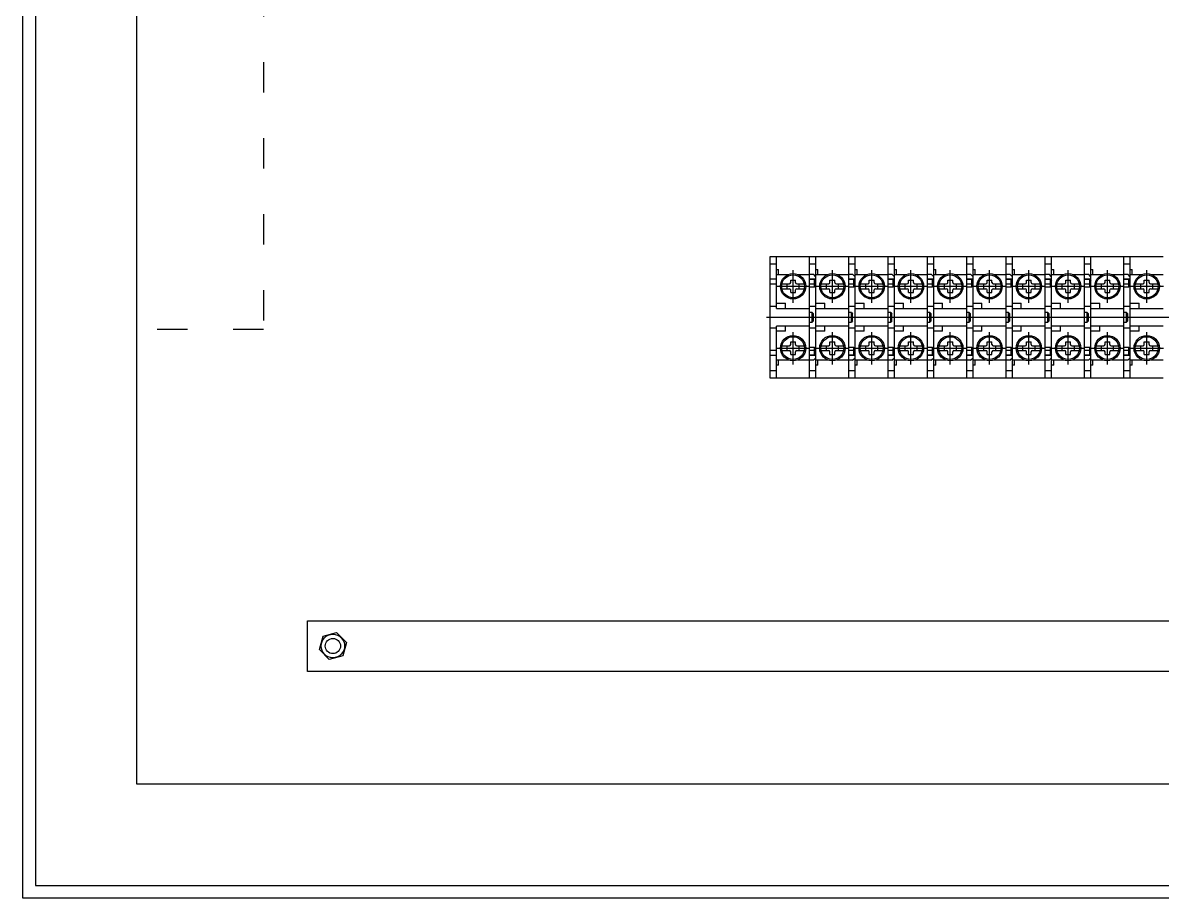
# Model space of a CAD drawing. Header units: millimetres. Extents: x 14879 to 38758, y -20740 to 1136.
# Drawn here: x 34917.1 to 35366.6, y -1711.8 to -1366.2 of the extents above; entities that cross this region are included whole.
import ezdxf

# ---------------------------------------------------------------- set-up
doc = ezdxf.new("R2010")
doc.units = ezdxf.units.MM
doc.linetypes.add('ACAD_ISO03W100', pattern=[30, 12, -18])
doc.linetypes.add('CENTER', pattern=[50.8, 31.75, -6.35, 6.35, -6.35])

msp = doc.modelspace()

# ---------------------------------------------------------------- linework, layer by layer
for p, q in [((34917.11, -1711.79), (34917.11, 288.21)), ((34922.11, 283.21), (34922.11, -1706.79)), ((34962.11, -1666.79), (34962.11, 243.21)), ((35029.44, -1602.24), (35754.54, -1602.24)), ((35029.44, -1622.24), (35029.44, -1602.24)), ((35754.54, -1622.24), (35029.44, -1622.24)), ((35772.11, -1666.79), (34962.11, -1666.79)), ((34922.11, -1706.79), (35812.11, -1706.79)), ((35817.11, -1711.79), (34917.11, -1711.79))]:
    msp.add_line(p, q)
at = {"color": 3}
for p, q in [((35211.98, -1458.46), (35227.48, -1458.46)), ((35211.98, -1506.46), (35211.98, -1458.46)), ((35214.48, -1478.96), (35214.48, -1458.46)), ((35227.48, -1506.46), (35227.48, -1458.46)), ((35227.48, -1458.46), (35242.98, -1458.46)), ((35227.48, -1506.46), (35227.48, -1458.46)), ((35229.98, -1478.96), (35229.98, -1458.46)), ((35242.98, -1506.46), (35242.98, -1458.46)), ((35242.98, -1458.46), (35258.48, -1458.46)), ((35242.98, -1506.46), (35242.98, -1458.46)), ((35245.48, -1478.96), (35245.48, -1458.46)), ((35258.48, -1506.46), (35258.48, -1458.46)), ((35258.48, -1458.46), (35273.98, -1458.46)), ((35258.48, -1506.46), (35258.48, -1458.46)), ((35260.98, -1478.96), (35260.98, -1458.46)), ((35273.98, -1506.46), (35273.98, -1458.46)), ((35273.98, -1458.46), (35289.48, -1458.46)), ((35273.98, -1506.46), (35273.98, -1458.46)), ((35276.48, -1478.96), (35276.48, -1458.46)), ((35289.48, -1506.46), (35289.48, -1458.46)), ((35289.48, -1458.46), (35304.98, -1458.46)), ((35289.48, -1506.46), (35289.48, -1458.46)), ((35291.98, -1478.96), (35291.98, -1458.46)), ((35304.98, -1506.46), (35304.98, -1458.46)), ((35304.98, -1458.46), (35320.48, -1458.46)), ((35304.98, -1506.46), (35304.98, -1458.46)), ((35307.48, -1478.96), (35307.48, -1458.46)), ((35320.48, -1506.46), (35320.48, -1458.46)), ((35320.48, -1458.46), (35335.98, -1458.46)), ((35320.48, -1506.46), (35320.48, -1458.46)), ((35322.98, -1478.96), (35322.98, -1458.46)), ((35335.98, -1506.46), (35335.98, -1458.46)), ((35335.98, -1458.46), (35351.48, -1458.46)), ((35335.98, -1506.46), (35335.98, -1458.46)), ((35338.48, -1478.96), (35338.48, -1458.46)), ((35351.48, -1506.46), (35351.48, -1458.46)), ((35351.48, -1458.46), (35366.98, -1458.46)), ((35351.48, -1506.46), (35351.48, -1458.46)), ((35353.98, -1478.96), (35353.98, -1458.46)), ((35214.48, -1461.46), (35211.98, -1461.46)), ((35214.48, -1463.56), (35215.28, -1463.56)), ((35215.28, -1465.56), (35215.28, -1463.56)), ((35229.98, -1461.46), (35227.48, -1461.46)), ((35229.98, -1463.56), (35230.78, -1463.56)), ((35230.78, -1465.56), (35230.78, -1463.56)), ((35245.48, -1461.46), (35242.98, -1461.46)), ((35245.48, -1463.56), (35246.28, -1463.56)), ((35246.28, -1465.56), (35246.28, -1463.56)), ((35260.98, -1461.46), (35258.48, -1461.46)), ((35260.98, -1463.56), (35261.78, -1463.56)), ((35261.78, -1465.56), (35261.78, -1463.56)), ((35276.48, -1461.46), (35273.98, -1461.46)), ((35276.48, -1463.56), (35277.28, -1463.56)), ((35277.28, -1465.56), (35277.28, -1463.56)), ((35291.98, -1461.46), (35289.48, -1461.46)), ((35291.98, -1463.56), (35292.78, -1463.56)), ((35292.78, -1465.56), (35292.78, -1463.56)), ((35307.48, -1461.46), (35304.98, -1461.46)), ((35307.48, -1463.56), (35308.28, -1463.56)), ((35308.28, -1465.56), (35308.28, -1463.56)), ((35322.98, -1461.46), (35320.48, -1461.46)), ((35322.98, -1463.56), (35323.78, -1463.56)), ((35323.78, -1465.56), (35323.78, -1463.56)), ((35338.48, -1461.46), (35335.98, -1461.46)), ((35338.48, -1463.56), (35339.28, -1463.56)), ((35339.28, -1465.56), (35339.28, -1463.56)), ((35353.98, -1461.46), (35351.48, -1461.46)), ((35353.98, -1463.56), (35354.78, -1463.56)), ((35354.78, -1465.56), (35354.78, -1463.56)), ((35214.48, -1467.46), (35211.98, -1467.46)), ((35214.48, -1469.46), (35211.98, -1469.46)), ((35214.48, -1465.56), (35219.28, -1465.56)), ((35216.59, -1469.31), (35219.53, -1469.31)), ((35218.53, -1469.31), (35218.53, -1471.21)), ((35220.03, -1467.81), (35221.93, -1467.81)), ((35220.03, -1468.81), (35220.03, -1467.81)), ((35221.93, -1468.81), (35221.93, -1467.81)), ((35222.43, -1469.31), (35225.38, -1469.31)), ((35222.69, -1465.56), (35227.48, -1465.56)), ((35223.43, -1471.21), (35223.43, -1469.31)), ((35227.48, -1465.46), (35228.98, -1465.46)), ((35227.48, -1467.46), (35229.48, -1467.46)), ((35229.98, -1467.46), (35227.48, -1467.46)), ((35229.98, -1469.46), (35227.48, -1469.46)), ((35229.98, -1466.46), (35228.98, -1465.46)), ((35229.48, -1470.46), (35229.48, -1467.46)), ((35229.48, -1467.46), (35229.98, -1467.96)), ((35229.98, -1465.56), (35234.78, -1465.56)), ((35229.98, -1498.46), (35229.98, -1466.46)), ((35232.09, -1469.31), (35235.03, -1469.31)), ((35234.03, -1469.31), (35234.03, -1471.21)), ((35235.53, -1467.81), (35237.43, -1467.81)), ((35235.53, -1468.81), (35235.53, -1467.81)), ((35237.43, -1468.81), (35237.43, -1467.81)), ((35237.93, -1469.31), (35240.88, -1469.31)), ((35238.19, -1465.56), (35242.98, -1465.56)), ((35238.93, -1471.21), (35238.93, -1469.31)), ((35242.98, -1465.46), (35244.48, -1465.46)), ((35242.98, -1467.46), (35244.98, -1467.46)), ((35245.48, -1467.46), (35242.98, -1467.46)), ((35245.48, -1469.46), (35242.98, -1469.46)), ((35245.48, -1466.46), (35244.48, -1465.46)), ((35244.98, -1470.46), (35244.98, -1467.46)), ((35244.98, -1467.46), (35245.48, -1467.96)), ((35245.48, -1465.56), (35250.28, -1465.56)), ((35245.48, -1498.46), (35245.48, -1466.46)), ((35247.59, -1469.31), (35250.53, -1469.31)), ((35249.53, -1469.31), (35249.53, -1471.21)), ((35251.03, -1467.81), (35252.93, -1467.81)), ((35251.03, -1468.81), (35251.03, -1467.81)), ((35252.93, -1468.81), (35252.93, -1467.81)), ((35253.43, -1469.31), (35256.38, -1469.31)), ((35253.69, -1465.56), (35258.48, -1465.56)), ((35254.43, -1471.21), (35254.43, -1469.31)), ((35258.48, -1465.46), (35259.98, -1465.46)), ((35258.48, -1467.46), (35260.48, -1467.46)), ((35260.98, -1467.46), (35258.48, -1467.46)), ((35260.98, -1469.46), (35258.48, -1469.46)), ((35260.98, -1466.46), (35259.98, -1465.46)), ((35260.48, -1470.46), (35260.48, -1467.46)), ((35260.48, -1467.46), (35260.98, -1467.96)), ((35260.98, -1465.56), (35265.78, -1465.56)), ((35260.98, -1498.46), (35260.98, -1466.46)), ((35263.09, -1469.31), (35266.03, -1469.31)), ((35265.03, -1469.31), (35265.03, -1471.21)), ((35266.53, -1467.81), (35268.43, -1467.81)), ((35266.53, -1468.81), (35266.53, -1467.81)), ((35268.43, -1468.81), (35268.43, -1467.81)), ((35268.93, -1469.31), (35271.88, -1469.31)), ((35269.19, -1465.56), (35273.98, -1465.56)), ((35269.93, -1471.21), (35269.93, -1469.31)), ((35273.98, -1465.46), (35275.48, -1465.46)), ((35273.98, -1467.46), (35275.98, -1467.46)), ((35276.48, -1467.46), (35273.98, -1467.46)), ((35276.48, -1469.46), (35273.98, -1469.46)), ((35276.48, -1466.46), (35275.48, -1465.46)), ((35275.98, -1470.46), (35275.98, -1467.46)), ((35275.98, -1467.46), (35276.48, -1467.96)), ((35276.48, -1465.56), (35281.28, -1465.56)), ((35276.48, -1498.46), (35276.48, -1466.46)), ((35278.59, -1469.31), (35281.53, -1469.31)), ((35280.53, -1469.31), (35280.53, -1471.21)), ((35282.03, -1467.81), (35283.93, -1467.81)), ((35282.03, -1468.81), (35282.03, -1467.81)), ((35283.93, -1468.81), (35283.93, -1467.81)), ((35284.43, -1469.31), (35287.38, -1469.31)), ((35284.69, -1465.56), (35289.48, -1465.56)), ((35285.43, -1471.21), (35285.43, -1469.31)), ((35289.48, -1465.46), (35290.98, -1465.46)), ((35289.48, -1467.46), (35291.48, -1467.46)), ((35291.98, -1467.46), (35289.48, -1467.46)), ((35291.98, -1469.46), (35289.48, -1469.46)), ((35291.98, -1466.46), (35290.98, -1465.46)), ((35291.48, -1470.46), (35291.48, -1467.46)), ((35291.48, -1467.46), (35291.98, -1467.96)), ((35291.98, -1465.56), (35296.78, -1465.56)), ((35291.98, -1498.46), (35291.98, -1466.46)), ((35294.09, -1469.31), (35297.03, -1469.31)), ((35296.03, -1469.31), (35296.03, -1471.21)), ((35297.53, -1467.81), (35299.43, -1467.81)), ((35297.53, -1468.81), (35297.53, -1467.81)), ((35299.43, -1468.81), (35299.43, -1467.81)), ((35299.93, -1469.31), (35302.88, -1469.31)), ((35300.19, -1465.56), (35304.98, -1465.56)), ((35300.93, -1471.21), (35300.93, -1469.31)), ((35304.98, -1465.46), (35306.48, -1465.46)), ((35304.98, -1467.46), (35306.98, -1467.46)), ((35307.48, -1467.46), (35304.98, -1467.46)), ((35307.48, -1469.46), (35304.98, -1469.46)), ((35307.48, -1466.46), (35306.48, -1465.46)), ((35306.98, -1470.46), (35306.98, -1467.46)), ((35306.98, -1467.46), (35307.48, -1467.96)), ((35307.48, -1465.56), (35312.28, -1465.56)), ((35307.48, -1498.46), (35307.48, -1466.46)), ((35309.59, -1469.31), (35312.53, -1469.31)), ((35311.53, -1469.31), (35311.53, -1471.21)), ((35313.03, -1467.81), (35314.93, -1467.81)), ((35313.03, -1468.81), (35313.03, -1467.81)), ((35314.93, -1468.81), (35314.93, -1467.81)), ((35315.43, -1469.31), (35318.38, -1469.31)), ((35315.69, -1465.56), (35320.48, -1465.56)), ((35316.43, -1471.21), (35316.43, -1469.31)), ((35320.48, -1465.46), (35321.98, -1465.46)), ((35320.48, -1467.46), (35322.48, -1467.46)), ((35322.98, -1467.46), (35320.48, -1467.46)), ((35322.98, -1469.46), (35320.48, -1469.46)), ((35322.98, -1466.46), (35321.98, -1465.46)), ((35322.48, -1470.46), (35322.48, -1467.46)), ((35322.48, -1467.46), (35322.98, -1467.96)), ((35322.98, -1465.56), (35327.78, -1465.56)), ((35322.98, -1498.46), (35322.98, -1466.46)), ((35325.09, -1469.31), (35328.03, -1469.31)), ((35327.03, -1469.31), (35327.03, -1471.21)), ((35328.53, -1467.81), (35330.43, -1467.81)), ((35328.53, -1468.81), (35328.53, -1467.81)), ((35330.43, -1468.81), (35330.43, -1467.81)), ((35330.93, -1469.31), (35333.88, -1469.31)), ((35331.19, -1465.56), (35335.98, -1465.56)), ((35331.93, -1471.21), (35331.93, -1469.31)), ((35335.98, -1465.46), (35337.48, -1465.46)), ((35335.98, -1467.46), (35337.98, -1467.46)), ((35338.48, -1467.46), (35335.98, -1467.46)), ((35338.48, -1469.46), (35335.98, -1469.46)), ((35338.48, -1466.46), (35337.48, -1465.46)), ((35337.98, -1470.46), (35337.98, -1467.46)), ((35337.98, -1467.46), (35338.48, -1467.96)), ((35338.48, -1465.56), (35343.28, -1465.56)), ((35338.48, -1498.46), (35338.48, -1466.46)), ((35340.59, -1469.31), (35343.53, -1469.31)), ((35342.53, -1469.31), (35342.53, -1471.21)), ((35344.03, -1467.81), (35345.93, -1467.81)), ((35344.03, -1468.81), (35344.03, -1467.81)), ((35345.93, -1468.81), (35345.93, -1467.81)), ((35346.43, -1469.31), (35349.38, -1469.31)), ((35346.69, -1465.56), (35351.48, -1465.56)), ((35347.43, -1471.21), (35347.43, -1469.31)), ((35351.48, -1465.46), (35352.98, -1465.46)), ((35351.48, -1467.46), (35353.48, -1467.46)), ((35353.98, -1467.46), (35351.48, -1467.46)), ((35353.98, -1469.46), (35351.48, -1469.46)), ((35353.98, -1466.46), (35352.98, -1465.46)), ((35353.48, -1470.46), (35353.48, -1467.46)), ((35353.48, -1467.46), (35353.98, -1467.96)), ((35353.98, -1465.56), (35358.78, -1465.56)), ((35353.98, -1498.46), (35353.98, -1466.46)), ((35356.09, -1469.31), (35359.03, -1469.31)), ((35358.03, -1469.31), (35358.03, -1471.21)), ((35359.53, -1467.81), (35361.43, -1467.81)), ((35359.53, -1468.81), (35359.53, -1467.81)), ((35361.43, -1468.81), (35361.43, -1467.81)), ((35361.93, -1469.31), (35364.88, -1469.31)), ((35362.19, -1465.56), (35366.98, -1465.56)), ((35362.93, -1471.21), (35362.93, -1469.31)), ((35216.59, -1471.21), (35219.53, -1471.21)), ((35220.03, -1472.71), (35220.03, -1471.71)), ((35220.03, -1472.71), (35221.93, -1472.71)), ((35221.93, -1472.71), (35221.93, -1471.71)), ((35222.43, -1471.21), (35225.38, -1471.21)), ((35227.48, -1470.46), (35229.48, -1470.46)), ((35229.48, -1470.46), (35229.98, -1469.96)), ((35232.09, -1471.21), (35235.03, -1471.21)), ((35235.53, -1472.71), (35235.53, -1471.71)), ((35235.53, -1472.71), (35237.43, -1472.71)), ((35237.43, -1472.71), (35237.43, -1471.71)), ((35237.93, -1471.21), (35240.88, -1471.21)), ((35242.98, -1470.46), (35244.98, -1470.46)), ((35244.98, -1470.46), (35245.48, -1469.96)), ((35247.59, -1471.21), (35250.53, -1471.21)), ((35251.03, -1472.71), (35251.03, -1471.71)), ((35251.03, -1472.71), (35252.93, -1472.71)), ((35252.93, -1472.71), (35252.93, -1471.71)), ((35253.43, -1471.21), (35256.38, -1471.21)), ((35258.48, -1470.46), (35260.48, -1470.46)), ((35260.48, -1470.46), (35260.98, -1469.96)), ((35263.09, -1471.21), (35266.03, -1471.21)), ((35266.53, -1472.71), (35266.53, -1471.71)), ((35266.53, -1472.71), (35268.43, -1472.71)), ((35268.43, -1472.71), (35268.43, -1471.71)), ((35268.93, -1471.21), (35271.88, -1471.21)), ((35273.98, -1470.46), (35275.98, -1470.46)), ((35275.98, -1470.46), (35276.48, -1469.96)), ((35278.59, -1471.21), (35281.53, -1471.21)), ((35282.03, -1472.71), (35282.03, -1471.71)), ((35282.03, -1472.71), (35283.93, -1472.71)), ((35283.93, -1472.71), (35283.93, -1471.71)), ((35284.43, -1471.21), (35287.38, -1471.21)), ((35289.48, -1470.46), (35291.48, -1470.46)), ((35291.48, -1470.46), (35291.98, -1469.96)), ((35294.09, -1471.21), (35297.03, -1471.21)), ((35297.53, -1472.71), (35297.53, -1471.71)), ((35297.53, -1472.71), (35299.43, -1472.71)), ((35299.43, -1472.71), (35299.43, -1471.71)), ((35299.93, -1471.21), (35302.88, -1471.21)), ((35304.98, -1470.46), (35306.98, -1470.46)), ((35306.98, -1470.46), (35307.48, -1469.96)), ((35309.59, -1471.21), (35312.53, -1471.21)), ((35313.03, -1472.71), (35313.03, -1471.71)), ((35313.03, -1472.71), (35314.93, -1472.71)), ((35314.93, -1472.71), (35314.93, -1471.71)), ((35315.43, -1471.21), (35318.38, -1471.21)), ((35320.48, -1470.46), (35322.48, -1470.46)), ((35322.48, -1470.46), (35322.98, -1469.96)), ((35325.09, -1471.21), (35328.03, -1471.21)), ((35328.53, -1472.71), (35328.53, -1471.71)), ((35328.53, -1472.71), (35330.43, -1472.71)), ((35330.43, -1472.71), (35330.43, -1471.71)), ((35330.93, -1471.21), (35333.88, -1471.21)), ((35335.98, -1470.46), (35337.98, -1470.46)), ((35337.98, -1470.46), (35338.48, -1469.96)), ((35340.59, -1471.21), (35343.53, -1471.21)), ((35344.03, -1472.71), (35344.03, -1471.71)), ((35344.03, -1472.71), (35345.93, -1472.71)), ((35345.93, -1472.71), (35345.93, -1471.71)), ((35346.43, -1471.21), (35349.38, -1471.21)), ((35351.48, -1470.46), (35353.48, -1470.46)), ((35353.48, -1470.46), (35353.98, -1469.96)), ((35356.09, -1471.21), (35359.03, -1471.21)), ((35359.53, -1472.71), (35359.53, -1471.71)), ((35359.53, -1472.71), (35361.43, -1472.71)), ((35361.43, -1472.71), (35361.43, -1471.71)), ((35361.93, -1471.21), (35364.88, -1471.21)), ((35214.48, -1478.26), (35211.98, -1478.26)), ((35214.48, -1476.96), (35217.98, -1476.96)), ((35217.98, -1478.96), (35217.98, -1476.96)), ((35220.18, -1474.76), (35220.18, -1474.69)), ((35221.78, -1474.69), (35221.78, -1474.76)), ((35229.98, -1478.26), (35227.48, -1478.26)), ((35229.98, -1476.96), (35233.48, -1476.96)), ((35233.48, -1478.96), (35233.48, -1476.96)), ((35235.68, -1474.76), (35235.68, -1474.69)), ((35237.28, -1474.69), (35237.28, -1474.76)), ((35245.48, -1478.26), (35242.98, -1478.26)), ((35245.48, -1476.96), (35248.98, -1476.96)), ((35248.98, -1478.96), (35248.98, -1476.96)), ((35251.18, -1474.76), (35251.18, -1474.69)), ((35252.78, -1474.69), (35252.78, -1474.76)), ((35260.98, -1478.26), (35258.48, -1478.26)), ((35260.98, -1476.96), (35264.48, -1476.96)), ((35264.48, -1478.96), (35264.48, -1476.96)), ((35266.68, -1474.76), (35266.68, -1474.69)), ((35268.28, -1474.69), (35268.28, -1474.76)), ((35276.48, -1478.26), (35273.98, -1478.26)), ((35276.48, -1476.96), (35279.98, -1476.96)), ((35279.98, -1478.96), (35279.98, -1476.96)), ((35282.18, -1474.76), (35282.18, -1474.69)), ((35283.78, -1474.69), (35283.78, -1474.76)), ((35291.98, -1478.26), (35289.48, -1478.26)), ((35291.98, -1476.96), (35295.48, -1476.96)), ((35295.48, -1478.96), (35295.48, -1476.96)), ((35297.68, -1474.76), (35297.68, -1474.69)), ((35299.28, -1474.69), (35299.28, -1474.76)), ((35307.48, -1478.26), (35304.98, -1478.26)), ((35307.48, -1476.96), (35310.98, -1476.96)), ((35310.98, -1478.96), (35310.98, -1476.96)), ((35313.18, -1474.76), (35313.18, -1474.69)), ((35314.78, -1474.69), (35314.78, -1474.76)), ((35322.98, -1478.26), (35320.48, -1478.26)), ((35322.98, -1476.96), (35326.48, -1476.96)), ((35326.48, -1478.96), (35326.48, -1476.96)), ((35328.68, -1474.76), (35328.68, -1474.69)), ((35330.28, -1474.69), (35330.28, -1474.76)), ((35338.48, -1478.26), (35335.98, -1478.26)), ((35338.48, -1476.96), (35341.98, -1476.96)), ((35341.98, -1478.96), (35341.98, -1476.96)), ((35344.18, -1474.76), (35344.18, -1474.69)), ((35345.78, -1474.69), (35345.78, -1474.76)), ((35353.98, -1478.26), (35351.48, -1478.26)), ((35353.98, -1476.96), (35357.48, -1476.96)), ((35357.48, -1478.96), (35357.48, -1476.96)), ((35359.68, -1474.76), (35359.68, -1474.69)), ((35361.28, -1474.69), (35361.28, -1474.76)), ((35214.48, -1478.96), (35227.48, -1478.96)), ((35228.48, -1480.56), (35227.48, -1480.56)), ((35228.48, -1484.36), (35228.48, -1480.56)), ((35228.48, -1480.56), (35228.98, -1481.06)), ((35228.98, -1483.86), (35228.98, -1481.06)), ((35229.98, -1478.96), (35242.98, -1478.96)), ((35243.98, -1480.56), (35242.98, -1480.56)), ((35243.98, -1484.36), (35243.98, -1480.56)), ((35243.98, -1480.56), (35244.48, -1481.06)), ((35244.48, -1483.86), (35244.48, -1481.06)), ((35245.48, -1478.96), (35258.48, -1478.96)), ((35259.48, -1480.56), (35258.48, -1480.56)), ((35259.48, -1484.36), (35259.48, -1480.56)), ((35259.48, -1480.56), (35259.98, -1481.06)), ((35259.98, -1483.86), (35259.98, -1481.06)), ((35260.98, -1478.96), (35273.98, -1478.96)), ((35274.98, -1480.56), (35273.98, -1480.56)), ((35274.98, -1484.36), (35274.98, -1480.56)), ((35274.98, -1480.56), (35275.48, -1481.06)), ((35275.48, -1483.86), (35275.48, -1481.06)), ((35276.48, -1478.96), (35289.48, -1478.96)), ((35290.48, -1480.56), (35289.48, -1480.56)), ((35290.48, -1484.36), (35290.48, -1480.56)), ((35290.48, -1480.56), (35290.98, -1481.06)), ((35290.98, -1483.86), (35290.98, -1481.06)), ((35291.98, -1478.96), (35304.98, -1478.96)), ((35305.98, -1480.56), (35304.98, -1480.56)), ((35305.98, -1484.36), (35305.98, -1480.56)), ((35305.98, -1480.56), (35306.48, -1481.06)), ((35306.48, -1483.86), (35306.48, -1481.06)), ((35307.48, -1478.96), (35320.48, -1478.96)), ((35321.48, -1480.56), (35320.48, -1480.56)), ((35321.48, -1484.36), (35321.48, -1480.56)), ((35321.48, -1480.56), (35321.98, -1481.06)), ((35321.98, -1483.86), (35321.98, -1481.06)), ((35322.98, -1478.96), (35335.98, -1478.96)), ((35336.98, -1480.56), (35335.98, -1480.56)), ((35336.98, -1484.36), (35336.98, -1480.56)), ((35336.98, -1480.56), (35337.48, -1481.06)), ((35337.48, -1483.86), (35337.48, -1481.06)), ((35338.48, -1478.96), (35351.48, -1478.96)), ((35352.48, -1480.56), (35351.48, -1480.56)), ((35352.48, -1484.36), (35352.48, -1480.56)), ((35352.48, -1480.56), (35352.98, -1481.06)), ((35352.98, -1483.86), (35352.98, -1481.06)), ((35353.98, -1478.96), (35366.98, -1478.96)), ((35211.98, -1486.66), (35214.48, -1486.66)), ((35227.48, -1485.96), (35214.48, -1485.96)), ((35214.48, -1506.46), (35214.48, -1485.96)), ((35217.98, -1487.96), (35217.98, -1485.96)), ((35227.48, -1484.36), (35228.48, -1484.36)), ((35227.48, -1486.66), (35229.98, -1486.66)), ((35228.98, -1483.86), (35228.48, -1484.36)), ((35242.98, -1485.96), (35229.98, -1485.96)), ((35229.98, -1506.46), (35229.98, -1485.96)), ((35233.48, -1487.96), (35233.48, -1485.96)), ((35242.98, -1484.36), (35243.98, -1484.36)), ((35242.98, -1486.66), (35245.48, -1486.66)), ((35244.48, -1483.86), (35243.98, -1484.36)), ((35258.48, -1485.96), (35245.48, -1485.96)), ((35245.48, -1506.46), (35245.48, -1485.96)), ((35248.98, -1487.96), (35248.98, -1485.96)), ((35258.48, -1484.36), (35259.48, -1484.36)), ((35258.48, -1486.66), (35260.98, -1486.66)), ((35259.98, -1483.86), (35259.48, -1484.36)), ((35273.98, -1485.96), (35260.98, -1485.96)), ((35260.98, -1506.46), (35260.98, -1485.96)), ((35264.48, -1487.96), (35264.48, -1485.96)), ((35273.98, -1484.36), (35274.98, -1484.36)), ((35273.98, -1486.66), (35276.48, -1486.66)), ((35275.48, -1483.86), (35274.98, -1484.36)), ((35289.48, -1485.96), (35276.48, -1485.96)), ((35276.48, -1506.46), (35276.48, -1485.96)), ((35279.98, -1487.96), (35279.98, -1485.96)), ((35289.48, -1484.36), (35290.48, -1484.36)), ((35289.48, -1486.66), (35291.98, -1486.66)), ((35290.98, -1483.86), (35290.48, -1484.36)), ((35304.98, -1485.96), (35291.98, -1485.96)), ((35291.98, -1506.46), (35291.98, -1485.96)), ((35295.48, -1487.96), (35295.48, -1485.96)), ((35304.98, -1484.36), (35305.98, -1484.36)), ((35304.98, -1486.66), (35307.48, -1486.66)), ((35306.48, -1483.86), (35305.98, -1484.36)), ((35320.48, -1485.96), (35307.48, -1485.96)), ((35307.48, -1506.46), (35307.48, -1485.96)), ((35310.98, -1487.96), (35310.98, -1485.96)), ((35320.48, -1484.36), (35321.48, -1484.36)), ((35320.48, -1486.66), (35322.98, -1486.66)), ((35321.98, -1483.86), (35321.48, -1484.36)), ((35335.98, -1485.96), (35322.98, -1485.96)), ((35322.98, -1506.46), (35322.98, -1485.96)), ((35326.48, -1487.96), (35326.48, -1485.96)), ((35335.98, -1484.36), (35336.98, -1484.36)), ((35335.98, -1486.66), (35338.48, -1486.66)), ((35337.48, -1483.86), (35336.98, -1484.36)), ((35351.48, -1485.96), (35338.48, -1485.96)), ((35338.48, -1506.46), (35338.48, -1485.96)), ((35341.98, -1487.96), (35341.98, -1485.96)), ((35351.48, -1484.36), (35352.48, -1484.36)), ((35351.48, -1486.66), (35353.98, -1486.66)), ((35352.98, -1483.86), (35352.48, -1484.36)), ((35366.98, -1485.96), (35353.98, -1485.96)), ((35353.98, -1506.46), (35353.98, -1485.96)), ((35357.48, -1487.96), (35357.48, -1485.96)), ((35217.98, -1487.96), (35214.48, -1487.96)), ((35220.03, -1492.21), (35221.93, -1492.21)), ((35220.03, -1493.21), (35220.03, -1492.21)), ((35221.93, -1493.21), (35221.93, -1492.21)), ((35233.48, -1487.96), (35229.98, -1487.96)), ((35235.53, -1492.21), (35237.43, -1492.21)), ((35235.53, -1493.21), (35235.53, -1492.21)), ((35237.43, -1493.21), (35237.43, -1492.21)), ((35248.98, -1487.96), (35245.48, -1487.96)), ((35251.03, -1492.21), (35252.93, -1492.21)), ((35251.03, -1493.21), (35251.03, -1492.21)), ((35252.93, -1493.21), (35252.93, -1492.21)), ((35264.48, -1487.96), (35260.98, -1487.96)), ((35266.53, -1492.21), (35268.43, -1492.21)), ((35266.53, -1493.21), (35266.53, -1492.21)), ((35268.43, -1493.21), (35268.43, -1492.21)), ((35279.98, -1487.96), (35276.48, -1487.96)), ((35282.03, -1492.21), (35283.93, -1492.21)), ((35282.03, -1493.21), (35282.03, -1492.21)), ((35283.93, -1493.21), (35283.93, -1492.21)), ((35295.48, -1487.96), (35291.98, -1487.96)), ((35297.53, -1492.21), (35299.43, -1492.21)), ((35297.53, -1493.21), (35297.53, -1492.21)), ((35299.43, -1493.21), (35299.43, -1492.21)), ((35310.98, -1487.96), (35307.48, -1487.96)), ((35313.03, -1492.21), (35314.93, -1492.21)), ((35313.03, -1493.21), (35313.03, -1492.21)), ((35314.93, -1493.21), (35314.93, -1492.21)), ((35326.48, -1487.96), (35322.98, -1487.96)), ((35328.53, -1492.21), (35330.43, -1492.21)), ((35328.53, -1493.21), (35328.53, -1492.21)), ((35330.43, -1493.21), (35330.43, -1492.21)), ((35341.98, -1487.96), (35338.48, -1487.96)), ((35344.03, -1492.21), (35345.93, -1492.21)), ((35344.03, -1493.21), (35344.03, -1492.21)), ((35345.93, -1493.21), (35345.93, -1492.21)), ((35357.48, -1487.96), (35353.98, -1487.96)), ((35359.53, -1492.21), (35361.43, -1492.21)), ((35359.53, -1493.21), (35359.53, -1492.21)), ((35361.43, -1493.21), (35361.43, -1492.21)), ((35211.98, -1495.46), (35214.48, -1495.46)), ((35216.59, -1493.71), (35219.53, -1493.71)), ((35216.59, -1495.61), (35219.53, -1495.61)), ((35218.53, -1493.71), (35218.53, -1495.61)), ((35220.03, -1497.11), (35220.03, -1496.11)), ((35221.93, -1497.11), (35221.93, -1496.11)), ((35222.43, -1493.71), (35225.38, -1493.71)), ((35222.43, -1495.61), (35225.38, -1495.61)), ((35223.43, -1495.61), (35223.43, -1493.71)), ((35229.48, -1494.46), (35227.48, -1494.46)), ((35227.48, -1495.46), (35229.98, -1495.46)), ((35229.48, -1497.46), (35229.48, -1494.46)), ((35229.98, -1494.96), (35229.48, -1494.46)), ((35232.09, -1493.71), (35235.03, -1493.71)), ((35232.09, -1495.61), (35235.03, -1495.61)), ((35234.03, -1493.71), (35234.03, -1495.61)), ((35235.53, -1497.11), (35235.53, -1496.11)), ((35237.43, -1497.11), (35237.43, -1496.11)), ((35237.93, -1493.71), (35240.88, -1493.71)), ((35237.93, -1495.61), (35240.88, -1495.61)), ((35238.93, -1495.61), (35238.93, -1493.71)), ((35244.98, -1494.46), (35242.98, -1494.46)), ((35242.98, -1495.46), (35245.48, -1495.46)), ((35244.98, -1497.46), (35244.98, -1494.46)), ((35245.48, -1494.96), (35244.98, -1494.46)), ((35247.59, -1493.71), (35250.53, -1493.71)), ((35247.59, -1495.61), (35250.53, -1495.61)), ((35249.53, -1493.71), (35249.53, -1495.61)), ((35251.03, -1497.11), (35251.03, -1496.11)), ((35252.93, -1497.11), (35252.93, -1496.11)), ((35253.43, -1493.71), (35256.38, -1493.71)), ((35253.43, -1495.61), (35256.38, -1495.61)), ((35254.43, -1495.61), (35254.43, -1493.71)), ((35260.48, -1494.46), (35258.48, -1494.46)), ((35258.48, -1495.46), (35260.98, -1495.46)), ((35260.48, -1497.46), (35260.48, -1494.46)), ((35260.98, -1494.96), (35260.48, -1494.46)), ((35263.09, -1493.71), (35266.03, -1493.71)), ((35263.09, -1495.61), (35266.03, -1495.61)), ((35265.03, -1493.71), (35265.03, -1495.61)), ((35266.53, -1497.11), (35266.53, -1496.11)), ((35268.43, -1497.11), (35268.43, -1496.11)), ((35268.93, -1493.71), (35271.88, -1493.71)), ((35268.93, -1495.61), (35271.88, -1495.61)), ((35269.93, -1495.61), (35269.93, -1493.71)), ((35275.98, -1494.46), (35273.98, -1494.46)), ((35273.98, -1495.46), (35276.48, -1495.46)), ((35275.98, -1497.46), (35275.98, -1494.46)), ((35276.48, -1494.96), (35275.98, -1494.46)), ((35278.59, -1493.71), (35281.53, -1493.71)), ((35278.59, -1495.61), (35281.53, -1495.61)), ((35280.53, -1493.71), (35280.53, -1495.61)), ((35282.03, -1497.11), (35282.03, -1496.11)), ((35283.93, -1497.11), (35283.93, -1496.11)), ((35284.43, -1493.71), (35287.38, -1493.71)), ((35284.43, -1495.61), (35287.38, -1495.61)), ((35285.43, -1495.61), (35285.43, -1493.71)), ((35291.48, -1494.46), (35289.48, -1494.46)), ((35289.48, -1495.46), (35291.98, -1495.46)), ((35291.48, -1497.46), (35291.48, -1494.46)), ((35291.98, -1494.96), (35291.48, -1494.46)), ((35294.09, -1493.71), (35297.03, -1493.71)), ((35294.09, -1495.61), (35297.03, -1495.61)), ((35296.03, -1493.71), (35296.03, -1495.61)), ((35297.53, -1497.11), (35297.53, -1496.11)), ((35299.43, -1497.11), (35299.43, -1496.11)), ((35299.93, -1493.71), (35302.88, -1493.71)), ((35299.93, -1495.61), (35302.88, -1495.61)), ((35300.93, -1495.61), (35300.93, -1493.71)), ((35306.98, -1494.46), (35304.98, -1494.46)), ((35304.98, -1495.46), (35307.48, -1495.46)), ((35306.98, -1497.46), (35306.98, -1494.46)), ((35307.48, -1494.96), (35306.98, -1494.46)), ((35309.59, -1493.71), (35312.53, -1493.71)), ((35309.59, -1495.61), (35312.53, -1495.61)), ((35311.53, -1493.71), (35311.53, -1495.61)), ((35313.03, -1497.11), (35313.03, -1496.11)), ((35314.93, -1497.11), (35314.93, -1496.11)), ((35315.43, -1493.71), (35318.38, -1493.71)), ((35315.43, -1495.61), (35318.38, -1495.61)), ((35316.43, -1495.61), (35316.43, -1493.71)), ((35322.48, -1494.46), (35320.48, -1494.46)), ((35320.48, -1495.46), (35322.98, -1495.46)), ((35322.48, -1497.46), (35322.48, -1494.46)), ((35322.98, -1494.96), (35322.48, -1494.46)), ((35325.09, -1493.71), (35328.03, -1493.71)), ((35325.09, -1495.61), (35328.03, -1495.61)), ((35327.03, -1493.71), (35327.03, -1495.61)), ((35328.53, -1497.11), (35328.53, -1496.11)), ((35330.43, -1497.11), (35330.43, -1496.11)), ((35330.93, -1493.71), (35333.88, -1493.71)), ((35330.93, -1495.61), (35333.88, -1495.61)), ((35331.93, -1495.61), (35331.93, -1493.71)), ((35337.98, -1494.46), (35335.98, -1494.46)), ((35335.98, -1495.46), (35338.48, -1495.46)), ((35337.98, -1497.46), (35337.98, -1494.46)), ((35338.48, -1494.96), (35337.98, -1494.46)), ((35340.59, -1493.71), (35343.53, -1493.71)), ((35340.59, -1495.61), (35343.53, -1495.61)), ((35342.53, -1493.71), (35342.53, -1495.61)), ((35344.03, -1497.11), (35344.03, -1496.11)), ((35345.93, -1497.11), (35345.93, -1496.11)), ((35346.43, -1493.71), (35349.38, -1493.71)), ((35346.43, -1495.61), (35349.38, -1495.61)), ((35347.43, -1495.61), (35347.43, -1493.71)), ((35353.48, -1494.46), (35351.48, -1494.46)), ((35351.48, -1495.46), (35353.98, -1495.46)), ((35353.48, -1497.46), (35353.48, -1494.46)), ((35353.98, -1494.96), (35353.48, -1494.46)), ((35356.09, -1493.71), (35359.03, -1493.71)), ((35356.09, -1495.61), (35359.03, -1495.61)), ((35358.03, -1493.71), (35358.03, -1495.61)), ((35359.53, -1497.11), (35359.53, -1496.11)), ((35361.43, -1497.11), (35361.43, -1496.11)), ((35361.93, -1493.71), (35364.88, -1493.71)), ((35361.93, -1495.61), (35364.88, -1495.61)), ((35362.93, -1495.61), (35362.93, -1493.71)), ((35211.98, -1497.46), (35214.48, -1497.46)), ((35219.28, -1499.36), (35214.48, -1499.36)), ((35215.28, -1501.36), (35215.28, -1499.36)), ((35220.03, -1497.11), (35221.93, -1497.11)), ((35220.18, -1499.16), (35220.18, -1499.09)), ((35221.78, -1499.09), (35221.78, -1499.16)), ((35227.48, -1499.36), (35222.69, -1499.36)), ((35229.48, -1497.46), (35227.48, -1497.46)), ((35227.48, -1497.46), (35229.98, -1497.46)), ((35228.98, -1499.46), (35227.48, -1499.46)), ((35228.98, -1499.46), (35229.98, -1498.46)), ((35229.98, -1496.96), (35229.48, -1497.46)), ((35234.78, -1499.36), (35229.98, -1499.36)), ((35230.78, -1501.36), (35230.78, -1499.36)), ((35235.53, -1497.11), (35237.43, -1497.11)), ((35235.68, -1499.16), (35235.68, -1499.09)), ((35237.28, -1499.09), (35237.28, -1499.16)), ((35242.98, -1499.36), (35238.19, -1499.36)), ((35244.98, -1497.46), (35242.98, -1497.46)), ((35242.98, -1497.46), (35245.48, -1497.46)), ((35244.48, -1499.46), (35242.98, -1499.46)), ((35244.48, -1499.46), (35245.48, -1498.46)), ((35245.48, -1496.96), (35244.98, -1497.46)), ((35250.28, -1499.36), (35245.48, -1499.36)), ((35246.28, -1501.36), (35246.28, -1499.36)), ((35251.03, -1497.11), (35252.93, -1497.11)), ((35251.18, -1499.16), (35251.18, -1499.09)), ((35252.78, -1499.09), (35252.78, -1499.16)), ((35258.48, -1499.36), (35253.69, -1499.36)), ((35260.48, -1497.46), (35258.48, -1497.46)), ((35258.48, -1497.46), (35260.98, -1497.46)), ((35259.98, -1499.46), (35258.48, -1499.46)), ((35259.98, -1499.46), (35260.98, -1498.46)), ((35260.98, -1496.96), (35260.48, -1497.46)), ((35265.78, -1499.36), (35260.98, -1499.36)), ((35261.78, -1501.36), (35261.78, -1499.36)), ((35266.53, -1497.11), (35268.43, -1497.11)), ((35266.68, -1499.16), (35266.68, -1499.09)), ((35268.28, -1499.09), (35268.28, -1499.16)), ((35273.98, -1499.36), (35269.19, -1499.36)), ((35275.98, -1497.46), (35273.98, -1497.46)), ((35273.98, -1497.46), (35276.48, -1497.46)), ((35275.48, -1499.46), (35273.98, -1499.46)), ((35275.48, -1499.46), (35276.48, -1498.46)), ((35276.48, -1496.96), (35275.98, -1497.46)), ((35281.28, -1499.36), (35276.48, -1499.36)), ((35277.28, -1501.36), (35277.28, -1499.36)), ((35282.03, -1497.11), (35283.93, -1497.11)), ((35282.18, -1499.16), (35282.18, -1499.09)), ((35283.78, -1499.09), (35283.78, -1499.16)), ((35289.48, -1499.36), (35284.69, -1499.36)), ((35291.48, -1497.46), (35289.48, -1497.46)), ((35289.48, -1497.46), (35291.98, -1497.46)), ((35290.98, -1499.46), (35289.48, -1499.46)), ((35290.98, -1499.46), (35291.98, -1498.46)), ((35291.98, -1496.96), (35291.48, -1497.46)), ((35296.78, -1499.36), (35291.98, -1499.36)), ((35292.78, -1501.36), (35292.78, -1499.36)), ((35297.53, -1497.11), (35299.43, -1497.11)), ((35297.68, -1499.16), (35297.68, -1499.09)), ((35299.28, -1499.09), (35299.28, -1499.16)), ((35304.98, -1499.36), (35300.19, -1499.36)), ((35306.98, -1497.46), (35304.98, -1497.46)), ((35304.98, -1497.46), (35307.48, -1497.46)), ((35306.48, -1499.46), (35304.98, -1499.46)), ((35306.48, -1499.46), (35307.48, -1498.46)), ((35307.48, -1496.96), (35306.98, -1497.46)), ((35312.28, -1499.36), (35307.48, -1499.36)), ((35308.28, -1501.36), (35308.28, -1499.36)), ((35313.03, -1497.11), (35314.93, -1497.11)), ((35313.18, -1499.16), (35313.18, -1499.09)), ((35314.78, -1499.09), (35314.78, -1499.16)), ((35320.48, -1499.36), (35315.69, -1499.36)), ((35322.48, -1497.46), (35320.48, -1497.46)), ((35320.48, -1497.46), (35322.98, -1497.46)), ((35321.98, -1499.46), (35320.48, -1499.46)), ((35321.98, -1499.46), (35322.98, -1498.46)), ((35322.98, -1496.96), (35322.48, -1497.46)), ((35327.78, -1499.36), (35322.98, -1499.36)), ((35323.78, -1501.36), (35323.78, -1499.36)), ((35328.53, -1497.11), (35330.43, -1497.11)), ((35328.68, -1499.16), (35328.68, -1499.09)), ((35330.28, -1499.09), (35330.28, -1499.16)), ((35335.98, -1499.36), (35331.19, -1499.36)), ((35337.98, -1497.46), (35335.98, -1497.46)), ((35335.98, -1497.46), (35338.48, -1497.46)), ((35337.48, -1499.46), (35335.98, -1499.46)), ((35337.48, -1499.46), (35338.48, -1498.46)), ((35338.48, -1496.96), (35337.98, -1497.46)), ((35343.28, -1499.36), (35338.48, -1499.36)), ((35339.28, -1501.36), (35339.28, -1499.36)), ((35344.03, -1497.11), (35345.93, -1497.11)), ((35344.18, -1499.16), (35344.18, -1499.09)), ((35345.78, -1499.09), (35345.78, -1499.16)), ((35351.48, -1499.36), (35346.69, -1499.36)), ((35353.48, -1497.46), (35351.48, -1497.46)), ((35351.48, -1497.46), (35353.98, -1497.46)), ((35352.98, -1499.46), (35351.48, -1499.46)), ((35352.98, -1499.46), (35353.98, -1498.46)), ((35353.98, -1496.96), (35353.48, -1497.46)), ((35358.78, -1499.36), (35353.98, -1499.36)), ((35354.78, -1501.36), (35354.78, -1499.36)), ((35359.53, -1497.11), (35361.43, -1497.11)), ((35359.68, -1499.16), (35359.68, -1499.09)), ((35361.28, -1499.09), (35361.28, -1499.16)), ((35366.98, -1499.36), (35362.19, -1499.36)), ((35211.98, -1503.46), (35214.48, -1503.46)), ((35215.28, -1501.36), (35214.48, -1501.36)), ((35227.48, -1503.46), (35229.98, -1503.46)), ((35230.78, -1501.36), (35229.98, -1501.36)), ((35242.98, -1503.46), (35245.48, -1503.46)), ((35246.28, -1501.36), (35245.48, -1501.36)), ((35258.48, -1503.46), (35260.98, -1503.46)), ((35261.78, -1501.36), (35260.98, -1501.36)), ((35273.98, -1503.46), (35276.48, -1503.46)), ((35277.28, -1501.36), (35276.48, -1501.36)), ((35289.48, -1503.46), (35291.98, -1503.46)), ((35292.78, -1501.36), (35291.98, -1501.36)), ((35304.98, -1503.46), (35307.48, -1503.46)), ((35308.28, -1501.36), (35307.48, -1501.36)), ((35320.48, -1503.46), (35322.98, -1503.46)), ((35323.78, -1501.36), (35322.98, -1501.36)), ((35335.98, -1503.46), (35338.48, -1503.46)), ((35339.28, -1501.36), (35338.48, -1501.36)), ((35351.48, -1503.46), (35353.98, -1503.46)), ((35354.78, -1501.36), (35353.98, -1501.36)), ((35227.48, -1506.46), (35211.98, -1506.46)), ((35242.98, -1506.46), (35227.48, -1506.46)), ((35258.48, -1506.46), (35242.98, -1506.46)), ((35273.98, -1506.46), (35258.48, -1506.46)), ((35289.48, -1506.46), (35273.98, -1506.46)), ((35304.98, -1506.46), (35289.48, -1506.46)), ((35320.48, -1506.46), (35304.98, -1506.46)), ((35335.98, -1506.46), (35320.48, -1506.46)), ((35351.48, -1506.46), (35335.98, -1506.46)), ((35366.98, -1506.46), (35351.48, -1506.46))]:
    msp.add_line(p, q, dxfattribs=at)
at = {"color": 3, "linetype": 'CENTER'}
for p, q in [((35220.98, -1476.73), (35220.98, -1463.91)), ((35236.48, -1476.73), (35236.48, -1463.91)), ((35251.98, -1476.73), (35251.98, -1463.91)), ((35267.48, -1476.73), (35267.48, -1463.91)), ((35282.98, -1476.73), (35282.98, -1463.91)), ((35298.48, -1476.73), (35298.48, -1463.91)), ((35313.98, -1476.73), (35313.98, -1463.91)), ((35329.48, -1476.73), (35329.48, -1463.91)), ((35344.98, -1476.73), (35344.98, -1463.91)), ((35360.48, -1476.73), (35360.48, -1463.91)), ((35214.53, -1470.26), (35227.54, -1470.26)), ((35230.03, -1470.26), (35243.04, -1470.26)), ((35245.53, -1470.26), (35258.54, -1470.26)), ((35261.03, -1470.26), (35274.04, -1470.26)), ((35276.53, -1470.26), (35289.54, -1470.26)), ((35292.03, -1470.26), (35305.04, -1470.26)), ((35307.53, -1470.26), (35320.54, -1470.26)), ((35323.03, -1470.26), (35336.04, -1470.26)), ((35338.53, -1470.26), (35351.54, -1470.26)), ((35354.03, -1470.26), (35367.04, -1470.26)), ((35210.44, -1482.46), (35230.75, -1482.46)), ((35225.94, -1482.46), (35246.25, -1482.46)), ((35241.44, -1482.46), (35261.75, -1482.46)), ((35256.94, -1482.46), (35277.25, -1482.46)), ((35272.44, -1482.46), (35292.75, -1482.46)), ((35287.94, -1482.46), (35308.25, -1482.46)), ((35303.44, -1482.46), (35323.75, -1482.46)), ((35318.94, -1482.46), (35339.25, -1482.46)), ((35334.44, -1482.46), (35354.75, -1482.46)), ((35349.94, -1482.46), (35370.25, -1482.46)), ((35365.44, -1482.46), (35385.75, -1482.46)), ((35220.98, -1501.13), (35220.98, -1488.31)), ((35236.48, -1501.13), (35236.48, -1488.31)), ((35251.98, -1501.13), (35251.98, -1488.31)), ((35267.48, -1501.13), (35267.48, -1488.31)), ((35282.98, -1501.13), (35282.98, -1488.31)), ((35298.48, -1501.13), (35298.48, -1488.31)), ((35313.98, -1501.13), (35313.98, -1488.31)), ((35329.48, -1501.13), (35329.48, -1488.31)), ((35344.98, -1501.13), (35344.98, -1488.31)), ((35360.48, -1501.13), (35360.48, -1488.31)), ((35214.53, -1494.66), (35227.54, -1494.66)), ((35230.03, -1494.66), (35243.04, -1494.66)), ((35245.53, -1494.66), (35258.54, -1494.66)), ((35261.03, -1494.66), (35274.04, -1494.66)), ((35276.53, -1494.66), (35289.54, -1494.66)), ((35292.03, -1494.66), (35305.04, -1494.66)), ((35307.53, -1494.66), (35320.54, -1494.66)), ((35323.03, -1494.66), (35336.04, -1494.66)), ((35338.53, -1494.66), (35351.54, -1494.66)), ((35354.03, -1494.66), (35367.04, -1494.66))]:
    msp.add_line(p, q, dxfattribs=at)
at = {"color": 1, "linetype": 'ACAD_ISO03W100'}
msp.add_lwpolyline([(34962.11, -361.79), (35012.11, -361.79), (35012.11, -1487.35), (34962.11, -1487.35)], close=True, dxfattribs=at)
at = {"color": 4}
msp.add_lwpolyline([(35044.76, -1610.82), (35043.33, -1616.13), (35038.02, -1617.55), (35034.13, -1613.67), (35035.56, -1608.35), (35040.87, -1606.93)], close=True, dxfattribs=at)
at = {"color": 3}
for centre, radius in [((35220.98, -1470.26), 5), ((35236.48, -1470.26), 5), ((35251.98, -1470.26), 5), ((35267.48, -1470.26), 5), ((35282.98, -1470.26), 5), ((35298.48, -1470.26), 5), ((35313.98, -1470.26), 5), ((35329.48, -1470.26), 5), ((35344.98, -1470.26), 5), ((35360.48, -1470.26), 5), ((35220.98, -1470.26), 4.5), ((35236.48, -1470.26), 4.5), ((35251.98, -1470.26), 4.5), ((35267.48, -1470.26), 4.5), ((35282.98, -1470.26), 4.5), ((35298.48, -1470.26), 4.5), ((35313.98, -1470.26), 4.5), ((35329.48, -1470.26), 4.5), ((35344.98, -1470.26), 4.5), ((35360.48, -1470.26), 4.5), ((35220.98, -1494.66), 5), ((35220.98, -1494.66), 4.5), ((35236.48, -1494.66), 5), ((35236.48, -1494.66), 4.5), ((35251.98, -1494.66), 5), ((35251.98, -1494.66), 4.5), ((35267.48, -1494.66), 5), ((35267.48, -1494.66), 4.5), ((35282.98, -1494.66), 5), ((35282.98, -1494.66), 4.5), ((35298.48, -1494.66), 5), ((35298.48, -1494.66), 4.5), ((35313.98, -1494.66), 5), ((35313.98, -1494.66), 4.5), ((35329.48, -1494.66), 5), ((35329.48, -1494.66), 4.5), ((35344.98, -1494.66), 5), ((35344.98, -1494.66), 4.5), ((35360.48, -1494.66), 5), ((35360.48, -1494.66), 4.5)]:
    msp.add_circle(centre, radius, dxfattribs=at)
at = {"color": 4}
for radius in [4.64, 3]:
    msp.add_circle((35039.44, -1612.24), radius, dxfattribs=at)
at = {"color": 3}
for centre, start, end in [((35219.53, -1468.81), 270, 0), ((35222.43, -1468.81), 180, 270), ((35235.03, -1468.81), 270, 0), ((35237.93, -1468.81), 180, 270), ((35250.53, -1468.81), 270, 0), ((35253.43, -1468.81), 180, 270), ((35266.03, -1468.81), 270, 0), ((35268.93, -1468.81), 180, 270), ((35281.53, -1468.81), 270, 0), ((35284.43, -1468.81), 180, 270), ((35297.03, -1468.81), 270, 0), ((35299.93, -1468.81), 180, 270), ((35312.53, -1468.81), 270, 0), ((35315.43, -1468.81), 180, 270), ((35328.03, -1468.81), 270, 0), ((35330.93, -1468.81), 180, 270), ((35343.53, -1468.81), 270, 0), ((35346.43, -1468.81), 180, 270), ((35359.03, -1468.81), 270, 0), ((35361.93, -1468.81), 180, 270), ((35219.53, -1471.71), 0, 90), ((35222.43, -1471.71), 90, 180), ((35235.03, -1471.71), 0, 90), ((35237.93, -1471.71), 90, 180), ((35250.53, -1471.71), 0, 90), ((35253.43, -1471.71), 90, 180), ((35266.03, -1471.71), 0, 90), ((35268.93, -1471.71), 90, 180), ((35281.53, -1471.71), 0, 90), ((35284.43, -1471.71), 90, 180), ((35297.03, -1471.71), 0, 90), ((35299.93, -1471.71), 90, 180), ((35312.53, -1471.71), 0, 90), ((35315.43, -1471.71), 90, 180), ((35328.03, -1471.71), 0, 90), ((35330.93, -1471.71), 90, 180), ((35343.53, -1471.71), 0, 90), ((35346.43, -1471.71), 90, 180), ((35359.03, -1471.71), 0, 90), ((35361.93, -1471.71), 90, 180), ((35219.53, -1493.21), 270, 0), ((35219.53, -1496.11), 0, 90), ((35222.43, -1493.21), 180, 270), ((35222.43, -1496.11), 90, 180), ((35235.03, -1493.21), 270, 0), ((35235.03, -1496.11), 0, 90), ((35237.93, -1493.21), 180, 270), ((35237.93, -1496.11), 90, 180), ((35250.53, -1493.21), 270, 0), ((35250.53, -1496.11), 0, 90), ((35253.43, -1493.21), 180, 270), ((35253.43, -1496.11), 90, 180), ((35266.03, -1493.21), 270, 0), ((35266.03, -1496.11), 0, 90), ((35268.93, -1493.21), 180, 270), ((35268.93, -1496.11), 90, 180), ((35281.53, -1493.21), 270, 0), ((35281.53, -1496.11), 0, 90), ((35284.43, -1493.21), 180, 270), ((35284.43, -1496.11), 90, 180), ((35297.03, -1493.21), 270, 0), ((35297.03, -1496.11), 0, 90), ((35299.93, -1493.21), 180, 270), ((35299.93, -1496.11), 90, 180), ((35312.53, -1493.21), 270, 0), ((35312.53, -1496.11), 0, 90), ((35315.43, -1493.21), 180, 270), ((35315.43, -1496.11), 90, 180), ((35328.03, -1493.21), 270, 0), ((35328.03, -1496.11), 0, 90), ((35330.93, -1493.21), 180, 270), ((35330.93, -1496.11), 90, 180), ((35343.53, -1493.21), 270, 0), ((35343.53, -1496.11), 0, 90), ((35346.43, -1493.21), 180, 270), ((35346.43, -1496.11), 90, 180), ((35359.03, -1493.21), 270, 0), ((35359.03, -1496.11), 0, 90), ((35361.93, -1493.21), 180, 270), ((35361.93, -1496.11), 90, 180)]:
    msp.add_arc(centre, 0.5, start, end, dxfattribs=at)

doc.saveas('drawing.dxf')
